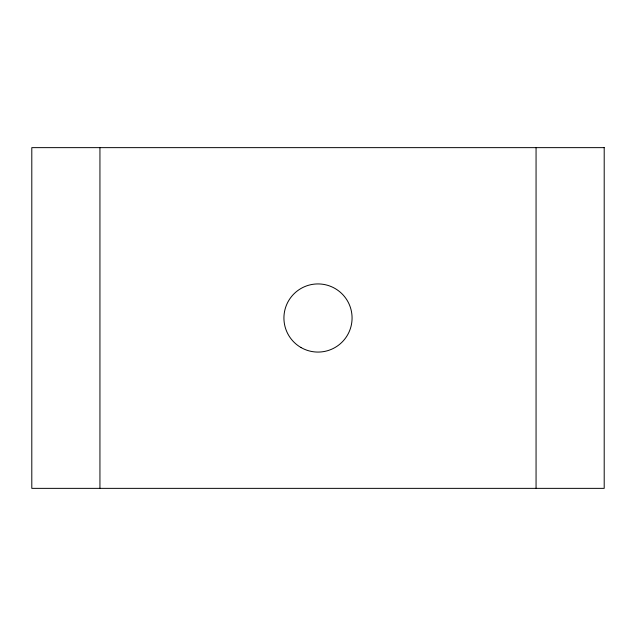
<?xml version="1.0" encoding="UTF-8"?>
<svg xmlns="http://www.w3.org/2000/svg" width="636" height="636" viewBox="0 0 636 636"><rect width="100%" height="100%" fill="white"/><g stroke="black" fill="none" stroke-linecap="round" stroke-linejoin="round"><path stroke-width="0.95" d="M536.061 147.639L536.061 488.361M99.939 147.639L99.939 488.361M604.2 147.639L31.8 147.639L31.8 488.361L604.2 488.361L604.2 147.639M300.963 347.51A34.074 34.074 0 0 0 352.074 318A34.074 34.074 0 0 0 300.963 288.49A34.074 34.074 0 0 0 300.963 347.51"/></g></svg>
